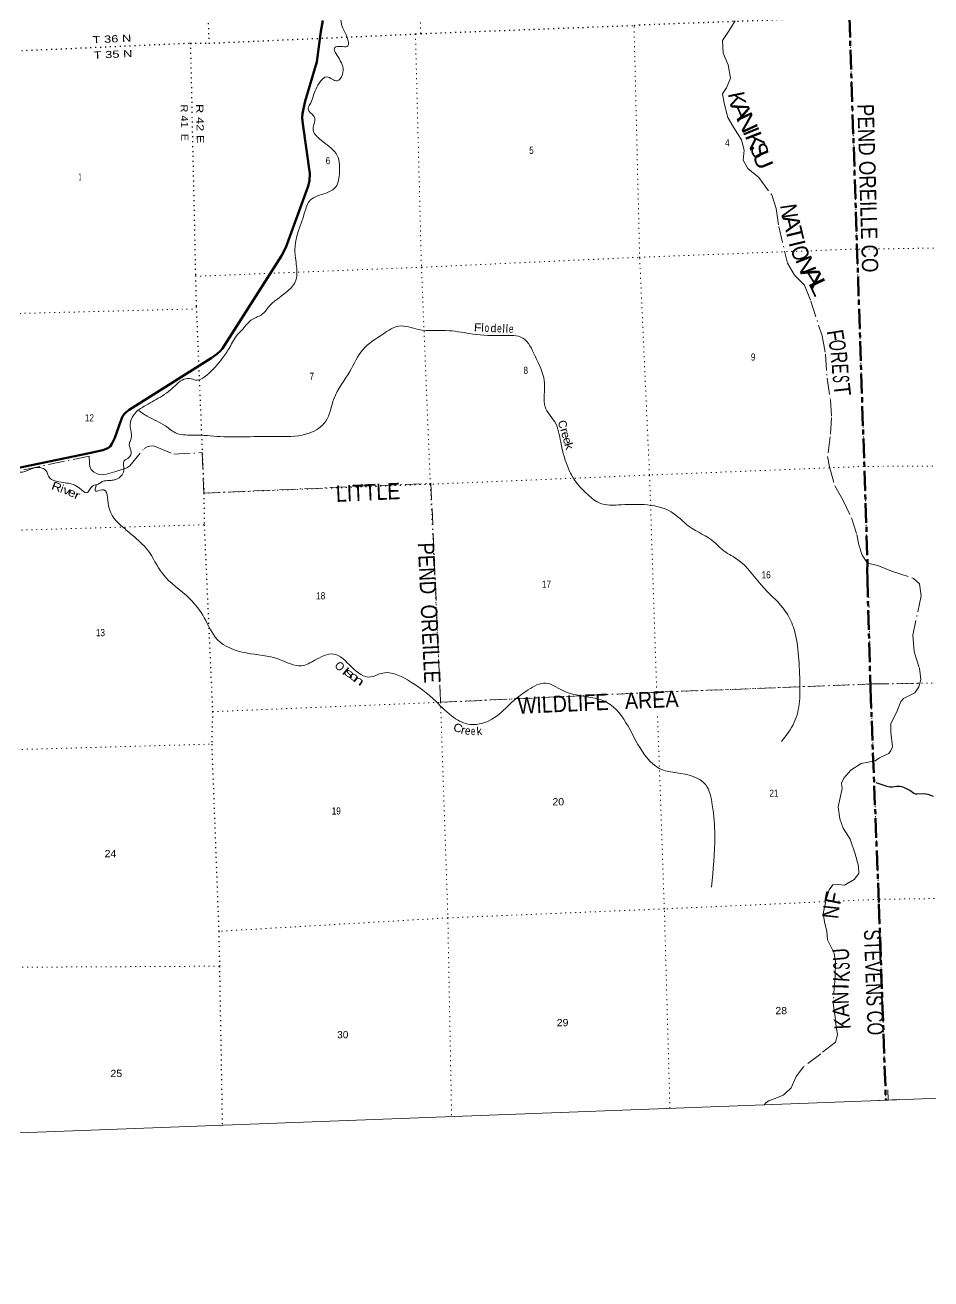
# Model space of a CAD drawing. Header units: feet. Extents: x 727543 to 978287, y 379550 to 572970.
# Drawn here: x 834743 to 856891, y 379550 to 410189 of the extents above; entities that cross this region are included whole.
import ezdxf
from ezdxf.enums import TextEntityAlignment as Align

# ---------------------------------------------------------------- set-up
doc = ezdxf.new("R2010")
doc.units = ezdxf.units.FT
doc.header["$LTSCALE"] = 80
for name, pattern in [('DOT_DASHED', [7.7, 5, -1.2, 0.3, -1.2]), ('DOTTED', [1.5, 0.3, -1.2]), ('LONG_DASH_SHORT_DASH', [9.9, 6, -1.2, 1.5, -1.2])]:
    doc.linetypes.add(name, pattern=pattern)
for name, color, linetype, lineweight in [('11', 7, 'LONG_DASH_SHORT_DASH', 60), ('23', 7, 'Continuous', 70), ('29', 7, 'Continuous', 25), ('39', 7, 'Continuous', 13), ('4', 7, 'Continuous', 13), ('44', 7, 'DOT_DASHED', 13), ('6', 7, 'DOTTED', 25), ('7', 7, 'DOTTED', 13)]:
    doc.layers.add(name, color=color, linetype=linetype, lineweight=lineweight)
doc.layers.add('12', color=7, linetype='Continuous')
doc.layers.add('41', color=7, linetype='Continuous')

msp = doc.modelspace()

# ---------------------------------------------------------------- linework, layer by layer
at = {"layer": '11'}
for points in [[(854208.04, 429903.28), (854953.4, 410375.48), (854897.09, 410377.14), (855341.64, 397036.38)], [(855341.64, 397036.38), (855335.27, 396841.69), (855336.3, 396685.9), (855411.57, 393977.56), (855617.93, 388704.14), (855788.79, 383920.74)]]:
    msp.add_lwpolyline(points, dxfattribs=at)
at = {"layer": '23'}
for points in [[(842019.52, 410298.37), (841975.51, 410031.67), (841877.54, 409289.6), (841590.18, 408329.5), (841529.21, 408031.79), (841521.95, 407923.19), (841537.25, 407777.32), (841708.64, 406558.89), (841698.72, 406381.79), (841695.33, 406384.45), (841668.24, 406251.9), (841121.31, 404753.45), (841012.05, 404552.85), (839571.97, 402290.01), (839511.14, 402221.89), (839439.75, 402159.25), (839296.56, 402050.29), (837289.78, 400783.52), (837217.81, 400732.61), (837167.3, 400682.07), (837123.11, 400622.05), (837089, 400546.83), (836934.85, 400101.74), (836867.42, 399952.43), (836826.38, 399889.26), (836769.56, 399848.19), (836643.68, 399800.71), (836306.91, 399730.65)], [(836306.91, 399730.65), (834510.95, 399357.02)]]:
    msp.add_lwpolyline(points, dxfattribs=at)
at = {"layer": '29'}
msp.add_lwpolyline([(856950.4, 391335.14), (856823.24, 391386.62), (856769.23, 391397.92), (856728.18, 391400.71), (856553.9, 391393.66), (856512.16, 391397.13), (856471.16, 391414.8), (856376.11, 391487.97), (856231.74, 391559.25), (856177.9, 391576.19), (856134.92, 391582.15), (856047.17, 391580.73), (855951.83, 391566.3), (855916.63, 391564.54), (855887.04, 391565.93), (855823.32, 391580.39), (855548.26, 391674.26)], dxfattribs=at)
at = {"layer": '39'}
for points in [[(842420.31, 410820.16), (842466.93, 410432.58), (842478.94, 410203.12), (842562.06, 410014.84), (842613.78, 409663.94), (842471.93, 409666.32), (842317.07, 409641.95), (842420.04, 409369.76), (842501.73, 408981.74), (842370.93, 408823.2), (842125.57, 408924.29), (841931.94, 408767.26), (841775.37, 408410.02), (841707.42, 408249.97), (841661.35, 408145.25), (841813.63, 407949.66), (841805.88, 407755.72), (841787.58, 407617.83), (841984.33, 407377.63), (842179.5, 407220.07), (842346.73, 407053.32), (842429.2, 406600.78), (842337.84, 406234.06), (842105.36, 406085.56), (841714.16, 405908.5), (841579.04, 405608.08), (841337.86, 404691.27), (841381.32, 404297.69), (841347.44, 403913.1), (841129.62, 403660.3), (840688.13, 403289.61), (840543.54, 403122.45), (840295.86, 402997.54), (840072.06, 402768.44), (839946.2, 402635.91), (839747.48, 402317.81), (839559.96, 402040.2), (839188.86, 401634.01), (838916.75, 401512.16), (838765.06, 401554.48), (838582.61, 401512.87), (838419.35, 401380.11), (838346.48, 401313.84), (838147.76, 401161.42), (837750.31, 400929.47), (837502.45, 400780.55)], [(837500.73, 400781.66), (837732.03, 400631.6), (837953.66, 400517.46), (838173.72, 400393.17), (838457.04, 400210.9), (838879.94, 400171.39), (839515.35, 400134.36), (840244.45, 400131.34), (840971.26, 400134.28), (841690.53, 400217.6), (842095.02, 400508.14), (842291.77, 401058.61), (842683.82, 401727.85), (842998.96, 402256.84), (843504.53, 402644.22), (843885.01, 402834.97), (844356.33, 402753.03), (845117.06, 402721.02), (845689.63, 402639.11), (846434.28, 402604.45), (846914.92, 402541.03), (847213.59, 402099.19), (847436.13, 401498.99), (847436.26, 401123.83), (847455.74, 400862.4), (847694.66, 400490.78), (847841.81, 399994.45), (848045.79, 399308.79), (848209.75, 399030.97), (848498.86, 398715.81), (848820.23, 398496.75), (849248.93, 398463.53), (849878.37, 398470.63), (850542.24, 398291.53), (850980.83, 397938), (851595.02, 397551.18), (851795.47, 397365.59), (852139.16, 397145.41), (852822.82, 396418.48), (853330.65, 395870.06), (853527.99, 395476.6), (853626.46, 395028.74), (853678.93, 394334.98), (853675.95, 393659.17), (853550.21, 393151.89), (853236.66, 392679.44)], [(837500.73, 400781.66), (837317.1, 400487.88), (837336.15, 400236.52), (837327.77, 400056.67), (837292.7, 399978.62), (837334.59, 399760.45), (837283.95, 399621.26), (837165.91, 399541.9), (837154.02, 399303.41), (836978.93, 399092.67), (836900.88, 399071.39), (836786.1, 399056.7), (836649, 399043.13), (836576.13, 398995.83), (836488.68, 398958.03)], [(832702, 397660.47), (832968.05, 397614.74), (833585.59, 397780.61), (833807.43, 397940.79), (833776.51, 398092.84), (833881.46, 398240.25), (834121.05, 398318.45), (834326.93, 398752.29), (834475.4, 398970.03), (834356.5, 399096.37), (834464.97, 399256.03), (834678.75, 399266.53), (834927.16, 399355.99), (835256.83, 399299.9), (835315.35, 399165.1), (835757.92, 398999.31), (836077.37, 398870.93), (836250.23, 398760.88), (836394.91, 398926.03), (836488.68, 398958.03)], [(836491.9, 398959.42), (836467.31, 398797.83), (836625.68, 398834.44), (836786.64, 398439.52), (837126.78, 397928.74), (837375.04, 397714.82), (837734.36, 397368.19), (838102, 396783.89), (838770.65, 396169.32), (839124.95, 395705.5), (839441.62, 395175.64), (840148.45, 394846.99), (840951, 394691.61), (841504.66, 394532.29), (841828.8, 394668.34), (842281.87, 394819.64), (842731.11, 394500.82), (843187.12, 394258.93), (843446.48, 394348), (844097.43, 394186.53), (844792.72, 393657.74), (845224.8, 393267.64), (845622.91, 393100.07), (846223.1, 393267.36), (846648.17, 393646.06), (847045.62, 393944.28), (847472.23, 394110.16), (847874.73, 393934.69), (848569.21, 393758.72), (848966.67, 393639.43), (849486.36, 393055.4), (849891.25, 392359.64), (850309.98, 391997.25), (850675.84, 391919.15), (851385.4, 391620.86), (851546.26, 391135.17), (851605.75, 390373.11), (851524.39, 389125.36)]]:
    msp.add_spline(points, degree=3, dxfattribs=at)
at = {"layer": '4'}
for p, q in [((856096.75, 383932.77), (855597.14, 383913.18)), ((856096.75, 383932.77), (855597.14, 383913.18)), ((856096.75, 383932.77), (855597.14, 383913.18)), ((855837.15, 384172.78), (855847.06, 383920.08)), ((855837.15, 384172.78), (855847.06, 383920.08)), ((855837.15, 384172.78), (855847.06, 383920.08))]:
    msp.add_line(p, q, dxfattribs=at)
msp.add_lwpolyline([(969937.84, 572954.67), (978041.59, 388968.11), (947496.78, 387643.8), (916945.33, 386361.5), (886396.97, 385118.33), (855846.95, 383920.08), (825295.31, 382766.75), (794742.09, 381652.54), (764187.38, 380580.36), (733631.22, 379550.22), (727552.54, 563611.91)], dxfattribs=at)
msp.add_lwpolyline([(969937.84, 572954.67), (978041.59, 388968.11), (947496.78, 387643.8), (916945.33, 386361.5), (886396.97, 385118.33), (855846.95, 383920.08), (825295.31, 382766.75), (794742.09, 381652.54), (764187.38, 380580.36), (733631.22, 379550.22), (727552.54, 563611.91)], dxfattribs=at)
at = {"layer": '44'}
msp.add_line((855459.55, 394088.43), (856615.88, 394107.22), dxfattribs=at)
for points in [[(852107.85, 410295.03), (851944.34, 410035.6), (851797.63, 409811.23), (851811.69, 409506.46), (851936.23, 409218.32), (851989.65, 408888.87), (851893.85, 408654.44), (851798.5, 408511.03), (851831.96, 408277.82), (851922.57, 407927.64), (852067.06, 407696.94), (852259.2, 407385.27), (852323.79, 407131.1), (852301.17, 406885.49), (852418.16, 406686.03), (852681.58, 406462.2), (852997.2, 406042.32), (853105.42, 405707.01), (853169.36, 405264.75), (853386.65, 404367.69), (853557.58, 404081.44), (853797.6, 403836.44), (853952.58, 403442.37), (854230.65, 402592.27), (854316.78, 402150.91), (854350.32, 401557.77), (854435.7, 401033.47), (854461.32, 400589.65), (854428.92, 400131.32), (854363.34, 399643.33), (854409.62, 399392.45), (854542.95, 398932.8), (854738.46, 398586.89), (854949.83, 398146.59), (855077.13, 397737.24), (855127.36, 397488.54), (855208.02, 397237.04), (855341.49, 397040.41)], [(836309.76, 399654.63), (836317.5, 399475.21), (836328.94, 399398.62), (836358.62, 399330.65), (836416.41, 399268.38), (836505.32, 399223.9), (836555.32, 399208.33), (836605.78, 399198.55), (836733.13, 399217.22), (836962.75, 399279.06), (837229.89, 399366.23), (837303.79, 399417.62), (837654.09, 399842.85), (837727.76, 399882.2), (837794.44, 399895.54), (837878.9, 399904.44), (837947.63, 399885.29), (838377.44, 399701.57), (839071.52, 399741.68), (839115.83, 398752.82), (844666.12, 398992.7), (844900.81, 393639.89), (850188.06, 393886.04), (855459.55, 394088.43)], [(836309.76, 399654.63), (834528.72, 399284.11)], [(855341.49, 397040.41), (855593.93, 396981.47), (855952.04, 396836.71), (856455.61, 396674.66), (856615.29, 396536.22), (856650.47, 396244.43), (856449.87, 395280.72), (856480.51, 394873.65), (856607.89, 394471.61), (856640.44, 394199.93), (856592.43, 394018.72), (856495.11, 393870.19), (856219.02, 393729.6), (856158.26, 393663.75), (856068.45, 393432.69), (855910.71, 393112.66), (855912.73, 392914.77), (855950.02, 392554.36), (855912.29, 392466.33), (855860.18, 392389.96), (855637.33, 392284.03), (855527.55, 392211.63)], [(855527.55, 392211.63), (855184.98, 392144.35), (854928.81, 391980.23), (854762.83, 391783.38), (854706.78, 391667.86), (854720.19, 391532.92), (854679.2, 391343.19), (854620.66, 391086.01), (854666.52, 390794.67), (854748.48, 390561.42), (854914.41, 390299.24), (855035.85, 389936.16), (855122.61, 389632.33), (855127.37, 389460.65), (855016.12, 389310.52), (854775.04, 389173.3), (854624.81, 389191.44), (854496.03, 389178.1), (854405.69, 389061.18), (854321.41, 388790.82), (854255.18, 388472.67), (854296.95, 388233.74), (854342.54, 388051.58), (854363.26, 387834.03), (854521.66, 387506.84), (854555.78, 387308.03), (854548.51, 386929.6), (854503.2, 386286.73), (854561.65, 385830.09), (854604.35, 385516.38), (854559.01, 385334.56), (854198.37, 385052.93), (853778.57, 384734.52), (853598.13, 384494.62), (853471.49, 384222.54), (853312.06, 384064.38), (853280.58, 384042.88), (853083.75, 383962.06), (852916.38, 383902.66), (852853.74, 383851.57), (852816.08, 383806.4)]]:
    msp.add_lwpolyline(points, dxfattribs=at)
at = {"layer": '6'}
for points in [[(838451.16, 429304.52), (838588.6, 425519.43), (838782.28, 420278.97), (839057.25, 415031.68), (839238.71, 409746.36)], [(824315.08, 409147.69), (828060.29, 409301.88), (828593.58, 409331.35), (833338.47, 409505.59), (833940.67, 409533.79), (838784.96, 409750.34), (839238.71, 409746.36), (844287.16, 409971.11), (844418.37, 409980.41), (849631.87, 410181.52), (849760.8, 410196.78), (854821.02, 410383.67)], [(838784.96, 409750.34), (838908.8, 404067.38), (838927.6, 403309.74), (839115.92, 398750.81), (839121.18, 397978.51), (839326.02, 393412.18), (839305.88, 392618.69), (839478.64, 388045.02), (839495.49, 387192.5), (839564.58, 383301.93)]]:
    msp.add_lwpolyline(points, dxfattribs=at)
at = {"layer": '7'}
for points in [[(843815.52, 421896.18), (843858.25, 420569.36), (844232, 415285.7), (844418.37, 409980.41)], [(854897.09, 410377.14), (855086.7, 404696.61), (855341.64, 397036.38)], [(844287.16, 409971.11), (844434.03, 404270.91), (844650.99, 398960.79), (844900.81, 393639.89), (845079.46, 388372.61), (845172.13, 383514.22)], [(850188.93, 393838.6), (850187.26, 393886.29), (850010.9, 399194), (849770.3, 404489.05), (849631.87, 410181.52)], [(855045.68, 404716.87), (855128.93, 404711.52), (860321.5, 404794.43), (865640.94, 404922.87), (871042, 405097.52)], [(838904.43, 404049.36), (844434.03, 404270.91), (849760.16, 404515.23), (855045.68, 404716.87)], [(824550.33, 402816.18), (828267.98, 402948.6), (833533.59, 403115.5), (838928.04, 403253.28)], [(855250.39, 399404.52), (850010.9, 399194), (844650.64, 398968.85), (839115.83, 398752.82)], [(861007.65, 399455.88), (860535.16, 399435.64), (855250.39, 399404.52)], [(839121.18, 397978.51), (833737.63, 397823.02), (828459.81, 397657.64), (824746.72, 397530.93)], [(855373.07, 396220.59), (855411.7, 394097.67), (855614.98, 388840.69), (855788.25, 383921.77)], [(855373.07, 396220.59), (855411.7, 394097.67), (855614.98, 388840.69), (855788.25, 383921.77)], [(855373.07, 396220.59), (855411.7, 394097.67), (855614.98, 388840.69), (855788.25, 383921.77)], [(855459.55, 394088.43), (860791.43, 394162.41), (865998.43, 394378.83), (871387.19, 394565.27)], [(839326.02, 393412.18), (844900.81, 393639.89), (850187.26, 393886.29), (855456.41, 394087.73)], [(850509.73, 383721.53), (850373.11, 388593.07), (850204.78, 393387.35)], [(824943.38, 392238.19), (828653.56, 392322.39), (833946.41, 392468.19), (839305.88, 392618.69)], [(871596.11, 389242.61), (866229.57, 389052.67), (860938.85, 388896.71), (855656.37, 388827.43)], [(855656.37, 388827.43), (855611.66, 388825.78), (850373.11, 388593.07), (845079.46, 388372.61), (839478.64, 388045.02)], [(839495.49, 387192.5), (834167.15, 387164.28), (828864.54, 386963.62), (825141.55, 386904.44)]]:
    msp.add_lwpolyline(points, dxfattribs=at)

# ---------------------------------------------------------------- texts
at = {"layer": '12'}
for s, rotation, width, p in [('PEND OREILLE CO', 271.592, 0.85, (855150.35, 406197.2)), ('PEND OREILLE CO', 271.592, 0.85, (855150.35, 406197.2)), ('STEVENS CO', 272.092, 0.75, (855297.9, 386790.94))]:
    msp.add_text(s, height=400, rotation=rotation, dxfattribs=dict(at, width=width)).set_placement(p, align=Align.CENTER)
at = {"layer": '41'}
for s, rotation, width, p in [('F', 356.032, 1.15, (845805.59, 402701.23)), ('o', 357.841, 0.75, (846029.98, 402693.26)), ('d', 357.696, 0.95, (846190.79, 402684.3)), ('e', 357.696, 0.75, (846337.13, 402678.42)), ('e', 357.918, 0.75, (846626.03, 402667.53)), ('r', 286.514, 1.25, (847841.52, 400261.97)), ('e', 286.513, 1.1, (847869.63, 400146.87)), ('e', 286.513, 1.1, (847910.55, 400006.79)), ('k', 286.544, 1.25, (847949.12, 399873.64)), ('R', 339.453, 1.25, (835482.89, 398814.05)), ('v', 338.235, 1.3, (835728.21, 398723.74)), ('e', 338.235, 1.25, (835854.76, 398672.55)), ('r', 337.977, 1.4, (835984.8, 398609.29)), ('l', 320.105, 1.6, (842515.91, 394322.57)), ('s', 324.962, 1.9, (842617.22, 394273.12)), ('o', 327.332, 1.55, (842736.96, 394186.88)), ('n', 325.332, 1.75, (842849.25, 394097.37)), ('C', 340.682, 1.1, (845293.4, 392920.44)), ('r', 347.825, 1.1, (845432.28, 392870.1)), ('e', 351.506, 0.9, (845552.96, 392849.89)), ('e', 359.675, 0.7, (845697.17, 392838.92))]:
    msp.add_text(s, height=200, rotation=rotation, dxfattribs=dict(at, width=width)).set_placement(p, align=Align.CENTER)
for s, rotation, p in [('l', 357.841, (845924.8, 402697.24)), ('l', 357.918, (846441.51, 402674.23)), ('l', 357.918, (846520.19, 402671.37)), ('C', 286.514, (847791.92, 400406.91)), ('i', 339.453, (835614.15, 398764.86)), ('O', 316.105, (842368.19, 394449.24)), ('k', 5.875, (845858.71, 392839.61))]:
    msp.add_text(s, height=200, rotation=rotation, dxfattribs=at).set_placement(p, align=Align.CENTER)
at = {"layer": '44'}
for s, rotation, width, p in [('K', 281.507, 0.95, (851958.53, 408347.68)), ('A', 293.059, 1.3, (852081.75, 408020.46)), ('N', 294.653, 1.25, (852215.81, 407723.58)), ('K', 291.393, 1.15, (852409.94, 407295.34)), ('S', 293.645, 0.95, (852518.26, 407047.26)), ('U', 292.932, 1.15, (852599.95, 406818)), ('N', 278.227, 0.9, (853225.92, 405615.88)), ('A', 283.616, 1.1, (853300.61, 405302.98)), ('T', 283.616, 1.1, (853366.02, 405043.8)), ('O', 286.412, 0.85, (853506.5, 404560.55)), ('N', 291.469, 1.15, (853649.27, 404252.11)), ('A', 302.113, 1.55, (853843.79, 403941.83)), ('L', 295.113, 1.4, (853973.3, 403706.8)), ('F', 279.236, 0.85, (854363.9, 402574.55)), ('O', 273.236, 0.65, (854406.27, 402352.35)), ('R', 273.249, 0.75, (854446.65, 402056.76)), ('E', 272.804, 0.7, (854472.16, 401780.17)), ('S', 271.956, 0.5, (854492.3, 401535.08)), ('T', 276.346, 0.95, (854525.26, 401256.23)), ('LITTLE', 2.608, 0.9, (843138.04, 398571.36)), ('PEND  OREILLE', 272.7, 0.85, (844424.54, 395817.96)), ('WILDLIFE   AREA', 2.506, 0.9, (848761.36, 393444.13)), ('F', 78.241, 0.9, (854698.48, 388818.14)), ('N', 83.916, 0.85, (854642.79, 388499.29)), ('U', 94.738, 0.8, (854888.09, 387495.29)), ('K', 85.968, 0.8, (854902.66, 386938.63)), ('S', 88.899, 0.5, (854904.45, 387194.52)), ('N', 91.751, 0.8, (854876.64, 386421.55)), ('A', 92.998, 0.9, (854888.88, 386113.87)), ('K', 92.987, 0.8, (854921.26, 385803.29))]:
    msp.add_text(s, height=400, rotation=rotation, dxfattribs=dict(at, width=width)).set_placement(p, align=Align.CENTER)
for rotation, p in [(292.258, (852312, 407517.96)), (283.616, (853426.59, 404803.96)), (89.294, (854876.32, 386694.77))]:
    msp.add_text('I', height=400, rotation=rotation, dxfattribs=at).set_placement(p, align=Align.CENTER)
at = {"layer": '6'}
for s, rotation, width, p in [('T 36 N', 2.56, 1.35, (836396.85, 409743.22)), ('T 35 N', 2.56, 1.35, (836423.67, 409366.45)), ('R 41  E', 271.248, 1.15, (838544.28, 408247.45)), ('R 42 E', 271.248, 1.35, (838923.89, 408259.5))]:
    msp.add_text(s, height=175, rotation=rotation, dxfattribs=dict(at, width=width)).set_placement(p)
at = {"layer": '7'}
for s, width, p in [('5', 0.85, (847069.8, 407041.66)), ('4', 0.85, (851857.74, 407225.66)), ('6', 0.85, (842092.51, 406789.88)), ('1', 0.4, (836053.67, 406393.39)), ('9', 0.85, (852489.18, 401990.16)), ('7', 0.85, (841696.75, 401516.8)), ('8', 0.85, (846929.41, 401665.99)), ('12', 0.85, (836204.74, 400503.76)), ('16', 0.85, (852751.23, 396667.73)), ('17', 0.85, (847381.03, 396438.15)), ('18', 0.85, (841860.76, 396156.64)), ('13', 0.85, (836475.67, 395256.32)), ('20', 1.1, (847636.46, 391122.45)), ('21', 0.85, (852942.26, 391332.46)), ('19', 0.85, (842241.23, 390897.47)), ('24', 1.1, (836688.48, 389855.27)), ('28', 1.1, (853087.15, 386019.36)), ('29', 1.1, (847741.99, 385726.23)), ('30', 1.05, (842374.34, 385431.63)), ('25', 1.1, (836830.2, 384484.6))]:
    msp.add_text(s, height=175, dxfattribs=dict(at, width=width)).set_placement(p)

doc.saveas('drawing.dxf')
